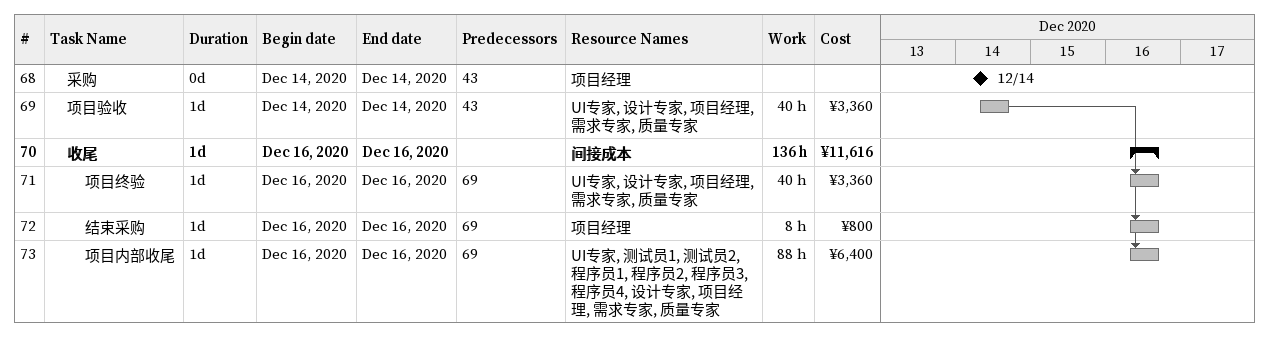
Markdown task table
| ID | Level | Task | Duration | Start | Finish | Predecessors | Resources | Work (h) | Cost (¥) |
|---|---|---|---|---|---|---|---|---|---|
| 68 | 2 | 采购 | 0d | 2020-12-14 | 2020-12-14 | 43 | 项目经理 |  |  |
| 69 | 2 | 项目验收 | 1d | 2020-12-14 | 2020-12-14 | 43 | UI专家, 设计专家, 项目经理, 需求专家, 质量专家 | 40 | 3360 |
| 70 | 2 | **收尾** | 1d | 2020-12-16 | 2020-12-16 |  | 间接成本 | 136 | 11616 |
| 71 | 3 | 项目终验 | 1d | 2020-12-16 | 2020-12-16 | 69 | UI专家, 设计专家, 项目经理, 需求专家, 质量专家 | 40 | 3360 |
| 72 | 3 | 结束采购 | 1d | 2020-12-16 | 2020-12-16 | 69 | 项目经理 | 8 | 800 |
| 73 | 3 | 项目内部收尾 | 1d | 2020-12-16 | 2020-12-16 | 69 | UI专家, 测试员1, 测试员2, 程序员1, 程序员2, 程序员3, 程序员4, 设计专家, 项目经理, 需求专家, 质量专家 | 88 | 6400 |
